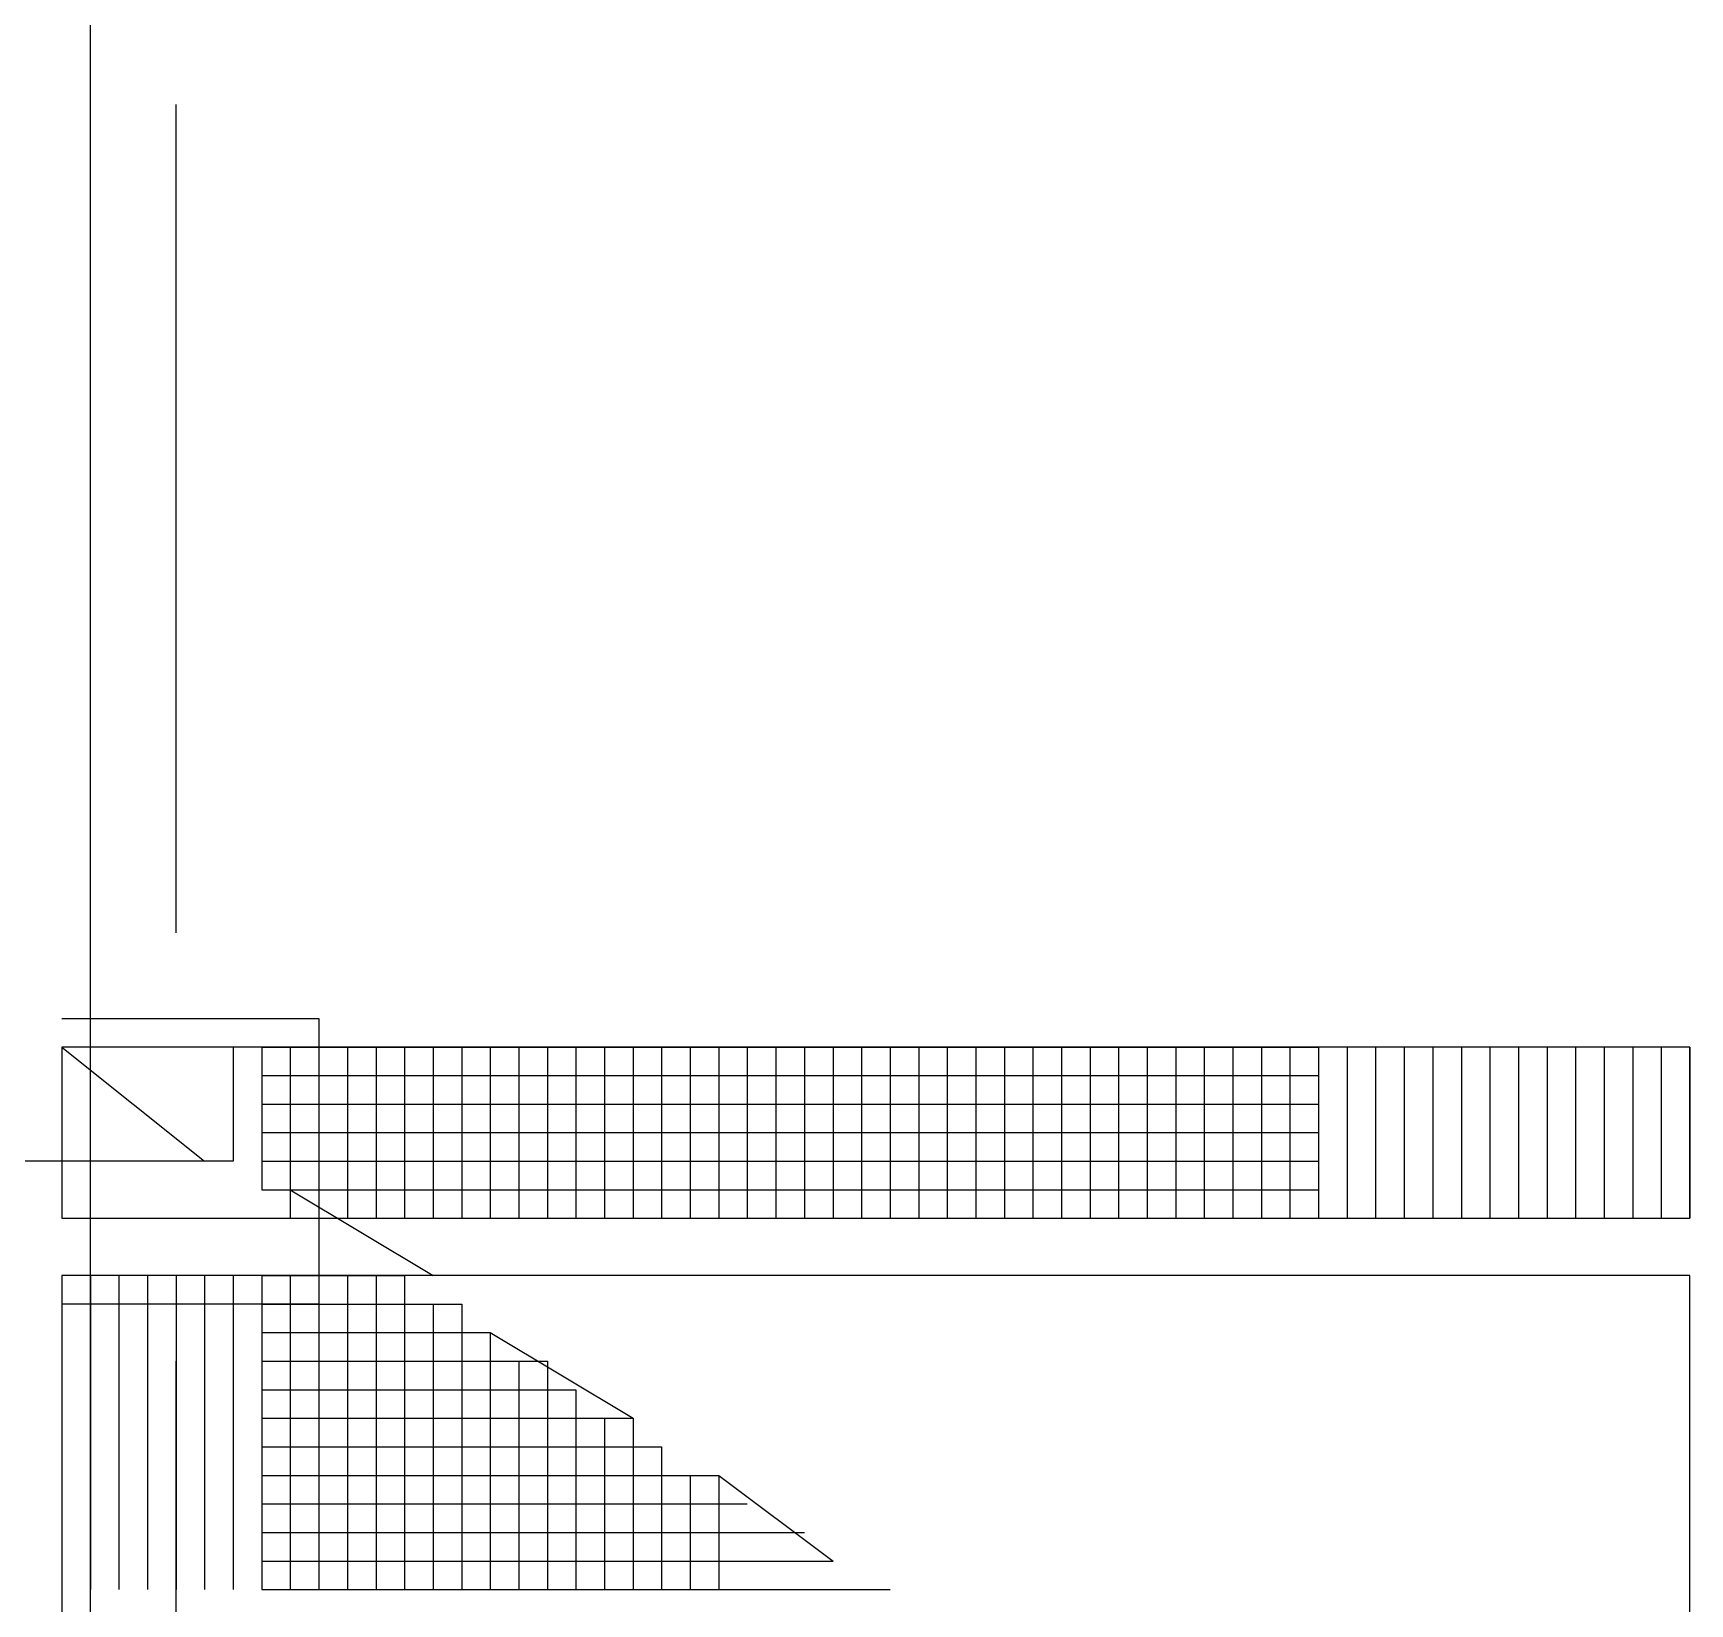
# Model space of a CAD drawing. Header units: metres. Extents: x 1 to 213, y 1 to 147.
# Drawn here: x 84.674 to 85.288, y 98.631 to 99.213 of the extents above; entities that cross this region are included whole.
import ezdxf

# ---------------------------------------------------------------- set-up
doc = ezdxf.new("R2010")
doc.units = ezdxf.units.M
doc.layers.add('00-BASE-ARQUITECTURA', color=8, linetype='Continuous')

msp = doc.modelspace()

# ---------------------------------------------------------------- linework, layer by layer
at = {"layer": '00-BASE-ARQUITECTURA'}
for points in [[(84.69485, 98.50961), (84.69485, 101.00729), (80.46152, 101.00729), (80.51444, 101.00729), (74.07978, 101.00729), (74.02685, 101.00729), (70.64019, 100.98611), (70.64019, 100.0442)], [(84.7266, 98.88004), (84.7266, 99.18695)], [(84.68427, 98.84828), (84.77952, 98.84828), (84.77952, 98.74245), (84.68427, 98.74245)], [(84.68427, 98.84828), (84.77952, 98.84828), (84.77952, 98.74245), (84.68427, 98.74245)], [(84.68427, 98.84828), (84.77952, 98.84828), (84.77952, 98.74245), (84.68427, 98.74245)], [(84.68427, 98.83769), (84.73718, 98.79536)], [(84.74777, 98.83769), (84.74777, 98.82711), (84.74777, 98.81653), (84.74777, 98.80595), (84.74777, 98.79536)], [(84.74777, 98.83769), (84.74777, 98.82711), (84.74777, 98.81653), (84.74777, 98.80595), (84.74777, 98.79536)], [(84.75835, 98.83769), (84.75835, 98.82711), (84.75835, 98.81653), (84.75835, 98.80595), (84.75835, 98.79536), (84.75835, 98.78478)], [(84.75835, 98.83769), (84.75835, 98.82711), (84.75835, 98.81653), (84.75835, 98.80595), (84.75835, 98.79536), (84.75835, 98.78478)], [(84.75835, 98.83769), (84.75835, 98.82711), (84.75835, 98.81653), (84.75835, 98.80595), (84.75835, 98.79536)], [(84.75835, 98.83769), (84.76893, 98.83769), (84.77952, 98.83769), (84.7901, 98.83769), (84.80068, 98.83769), (84.81126, 98.83769), (84.82185, 98.83769), (84.83243, 98.83769), (84.84301, 98.83769), (84.8536, 98.83769), (84.86418, 98.83769), (84.87476, 98.83769), (84.88534, 98.83769), (84.89593, 98.83769), (84.90652, 98.83769), (84.9171, 98.83769), (84.92769, 98.83769), (84.93827, 98.83769), (84.94885, 98.83769), (84.95944, 98.83769), (84.97002, 98.83769), (84.9806, 98.83769), (84.99118, 98.83769), (85.00177, 98.83769), (85.01235, 98.83769), (85.02293, 98.83769), (85.03352, 98.83769), (85.0441, 98.83769), (85.05468, 98.83769), (85.06526, 98.83769), (85.07585, 98.83769), (85.08643, 98.83769), (85.09701, 98.83769), (85.1076, 98.83769), (85.11818, 98.83769), (85.12876, 98.83769), (85.13934, 98.83769), (85.14993, 98.83769)], [(84.76893, 98.83769), (84.76893, 98.82711), (84.76893, 98.81653), (84.76893, 98.80595), (84.76893, 98.79536), (84.76893, 98.78478), (84.76893, 98.7742)], [(84.76893, 98.83769), (84.76893, 98.82711), (84.76893, 98.81653), (84.76893, 98.80595), (84.76893, 98.79536), (84.76893, 98.78478)], [(84.77952, 98.83769), (84.77952, 98.82711), (84.77952, 98.81653), (84.77952, 98.80595), (84.77952, 98.79536), (84.77952, 98.78478), (84.77952, 98.7742)], [(84.77952, 98.83769), (84.77952, 98.82711), (84.77952, 98.81653), (84.77952, 98.80595), (84.77952, 98.79536), (84.77952, 98.78478), (84.77952, 98.7742)], [(84.7901, 98.83769), (84.7901, 98.82711), (84.7901, 98.81653), (84.7901, 98.80595), (84.7901, 98.79536), (84.7901, 98.78478), (84.7901, 98.7742)], [(84.7901, 98.83769), (84.7901, 98.82711), (84.7901, 98.81653), (84.7901, 98.80595), (84.7901, 98.79536), (84.7901, 98.78478), (84.7901, 98.7742)], [(84.80068, 98.83769), (84.80068, 98.82711), (84.80068, 98.81653), (84.80068, 98.80595), (84.80068, 98.79536), (84.80068, 98.78478), (84.80068, 98.7742)], [(84.80068, 98.83769), (84.80068, 98.82711), (84.80068, 98.81653), (84.80068, 98.80595), (84.80068, 98.79536), (84.80068, 98.78478), (84.80068, 98.7742)], [(84.81126, 98.83769), (84.81126, 98.82711), (84.81126, 98.81653), (84.81126, 98.80595), (84.81126, 98.79536), (84.81126, 98.78478), (84.81126, 98.7742)], [(84.81126, 98.83769), (84.81126, 98.82711), (84.81126, 98.81653), (84.81126, 98.80595), (84.81126, 98.79536), (84.81126, 98.78478), (84.81126, 98.7742)], [(84.82185, 98.83769), (84.82185, 98.82711), (84.82185, 98.81653), (84.82185, 98.80595), (84.82185, 98.79536), (84.82185, 98.78478), (84.82185, 98.7742)], [(84.82185, 98.83769), (84.82185, 98.82711), (84.82185, 98.81653), (84.82185, 98.80595), (84.82185, 98.79536), (84.82185, 98.78478), (84.82185, 98.7742)], [(84.83243, 98.83769), (84.83243, 98.82711), (84.83243, 98.81653), (84.83243, 98.80595), (84.83243, 98.79536), (84.83243, 98.78478), (84.83243, 98.7742)], [(84.83243, 98.83769), (84.83243, 98.82711), (84.83243, 98.81653), (84.83243, 98.80595), (84.83243, 98.79536), (84.83243, 98.78478), (84.83243, 98.7742)], [(84.84301, 98.83769), (84.84301, 98.82711), (84.84301, 98.81653), (84.84301, 98.80595), (84.84301, 98.79536), (84.84301, 98.78478), (84.84301, 98.7742)], [(84.84301, 98.83769), (84.84301, 98.82711), (84.84301, 98.81653), (84.84301, 98.80595), (84.84301, 98.79536), (84.84301, 98.78478), (84.84301, 98.7742)], [(84.8536, 98.83769), (84.8536, 98.82711), (84.8536, 98.81653), (84.8536, 98.80595), (84.8536, 98.79536), (84.8536, 98.78478), (84.8536, 98.7742)], [(84.8536, 98.83769), (84.8536, 98.82711), (84.8536, 98.81653), (84.8536, 98.80595), (84.8536, 98.79536), (84.8536, 98.78478), (84.8536, 98.7742)], [(84.86418, 98.83769), (84.86418, 98.82711), (84.86418, 98.81653), (84.86418, 98.80595), (84.86418, 98.79536), (84.86418, 98.78478), (84.86418, 98.7742)], [(84.86418, 98.83769), (84.86418, 98.82711), (84.86418, 98.81653), (84.86418, 98.80595), (84.86418, 98.79536), (84.86418, 98.78478), (84.86418, 98.7742)], [(84.87476, 98.83769), (84.87476, 98.82711), (84.87476, 98.81653), (84.87476, 98.80595), (84.87476, 98.79536), (84.87476, 98.78478), (84.87476, 98.7742)], [(84.87476, 98.83769), (84.87476, 98.82711), (84.87476, 98.81653), (84.87476, 98.80595), (84.87476, 98.79536), (84.87476, 98.78478), (84.87476, 98.7742)], [(84.88534, 98.83769), (84.88534, 98.82711), (84.88534, 98.81653), (84.88534, 98.80595), (84.88534, 98.79536), (84.88534, 98.78478), (84.88534, 98.7742)], [(84.88534, 98.83769), (84.88534, 98.82711), (84.88534, 98.81653), (84.88534, 98.80595), (84.88534, 98.79536), (84.88534, 98.78478), (84.88534, 98.7742)], [(84.89593, 98.83769), (84.89593, 98.82711), (84.89593, 98.81653), (84.89593, 98.80595), (84.89593, 98.79536), (84.89593, 98.78478), (84.89593, 98.7742)], [(84.89593, 98.83769), (84.89593, 98.82711), (84.89593, 98.81653), (84.89593, 98.80595), (84.89593, 98.79536), (84.89593, 98.78478), (84.89593, 98.7742)], [(84.90652, 98.83769), (84.90652, 98.82711), (84.90652, 98.81653), (84.90652, 98.80595), (84.90652, 98.79536), (84.90652, 98.78478), (84.90652, 98.7742)], [(84.90652, 98.83769), (84.90652, 98.82711), (84.90652, 98.81653), (84.90652, 98.80595), (84.90652, 98.79536), (84.90652, 98.78478), (84.90652, 98.7742)], [(84.9171, 98.83769), (84.9171, 98.82711), (84.9171, 98.81653), (84.9171, 98.80595), (84.9171, 98.79536), (84.9171, 98.78478), (84.9171, 98.7742)], [(84.9171, 98.83769), (84.9171, 98.82711), (84.9171, 98.81653), (84.9171, 98.80595), (84.9171, 98.79536), (84.9171, 98.78478), (84.9171, 98.7742)], [(84.92769, 98.83769), (84.92769, 98.82711), (84.92769, 98.81653), (84.92769, 98.80595), (84.92769, 98.79536), (84.92769, 98.78478), (84.92769, 98.7742)], [(84.92769, 98.83769), (84.92769, 98.82711), (84.92769, 98.81653), (84.92769, 98.80595), (84.92769, 98.79536), (84.92769, 98.78478), (84.92769, 98.7742)], [(84.93827, 98.83769), (84.93827, 98.82711), (84.93827, 98.81653), (84.93827, 98.80595), (84.93827, 98.79536), (84.93827, 98.78478), (84.93827, 98.7742)], [(84.93827, 98.83769), (84.93827, 98.82711), (84.93827, 98.81653), (84.93827, 98.80595), (84.93827, 98.79536), (84.93827, 98.78478), (84.93827, 98.7742)], [(84.94885, 98.83769), (84.94885, 98.82711), (84.94885, 98.81653), (84.94885, 98.80595), (84.94885, 98.79536), (84.94885, 98.78478), (84.94885, 98.7742)], [(84.94885, 98.83769), (84.94885, 98.82711), (84.94885, 98.81653), (84.94885, 98.80595), (84.94885, 98.79536), (84.94885, 98.78478), (84.94885, 98.7742)], [(84.95944, 98.83769), (84.95944, 98.82711), (84.95944, 98.81653), (84.95944, 98.80595), (84.95944, 98.79536), (84.95944, 98.78478), (84.95944, 98.7742)], [(84.95944, 98.83769), (84.95944, 98.82711), (84.95944, 98.81653), (84.95944, 98.80595), (84.95944, 98.79536), (84.95944, 98.78478), (84.95944, 98.7742)], [(84.97002, 98.83769), (84.97002, 98.82711), (84.97002, 98.81653), (84.97002, 98.80595), (84.97002, 98.79536), (84.97002, 98.78478), (84.97002, 98.7742)], [(84.97002, 98.83769), (84.97002, 98.82711), (84.97002, 98.81653), (84.97002, 98.80595), (84.97002, 98.79536), (84.97002, 98.78478), (84.97002, 98.7742)], [(84.9806, 98.83769), (84.9806, 98.82711), (84.9806, 98.81653), (84.9806, 98.80595), (84.9806, 98.79536), (84.9806, 98.78478), (84.9806, 98.7742)], [(84.9806, 98.83769), (84.9806, 98.82711), (84.9806, 98.81653), (84.9806, 98.80595), (84.9806, 98.79536), (84.9806, 98.78478), (84.9806, 98.7742)], [(84.99118, 98.83769), (84.99118, 98.82711), (84.99118, 98.81653), (84.99118, 98.80595), (84.99118, 98.79536), (84.99118, 98.78478), (84.99118, 98.7742)], [(84.99118, 98.83769), (84.99118, 98.82711), (84.99118, 98.81653), (84.99118, 98.80595), (84.99118, 98.79536), (84.99118, 98.78478), (84.99118, 98.7742)], [(85.00177, 98.83769), (85.00177, 98.82711), (85.00177, 98.81653), (85.00177, 98.80595), (85.00177, 98.79536), (85.00177, 98.78478), (85.00177, 98.7742)], [(85.00177, 98.83769), (85.00177, 98.82711), (85.00177, 98.81653), (85.00177, 98.80595), (85.00177, 98.79536), (85.00177, 98.78478), (85.00177, 98.7742)], [(85.01235, 98.83769), (85.01235, 98.82711), (85.01235, 98.81653), (85.01235, 98.80595), (85.01235, 98.79536), (85.01235, 98.78478), (85.01235, 98.7742)], [(85.01235, 98.83769), (85.01235, 98.82711), (85.01235, 98.81653), (85.01235, 98.80595), (85.01235, 98.79536), (85.01235, 98.78478), (85.01235, 98.7742)], [(85.02293, 98.83769), (85.02293, 98.82711), (85.02293, 98.81653), (85.02293, 98.80595), (85.02293, 98.79536), (85.02293, 98.78478), (85.02293, 98.7742)], [(85.02293, 98.83769), (85.02293, 98.82711), (85.02293, 98.81653), (85.02293, 98.80595), (85.02293, 98.79536), (85.02293, 98.78478), (85.02293, 98.7742)], [(85.03352, 98.83769), (85.03352, 98.82711), (85.03352, 98.81653), (85.03352, 98.80595), (85.03352, 98.79536), (85.03352, 98.78478), (85.03352, 98.7742)], [(85.03352, 98.83769), (85.03352, 98.82711), (85.03352, 98.81653), (85.03352, 98.80595), (85.03352, 98.79536), (85.03352, 98.78478), (85.03352, 98.7742)], [(85.0441, 98.83769), (85.0441, 98.82711), (85.0441, 98.81653), (85.0441, 98.80595), (85.0441, 98.79536), (85.0441, 98.78478), (85.0441, 98.7742)], [(85.0441, 98.83769), (85.0441, 98.82711), (85.0441, 98.81653), (85.0441, 98.80595), (85.0441, 98.79536), (85.0441, 98.78478), (85.0441, 98.7742)], [(85.05468, 98.83769), (85.05468, 98.82711), (85.05468, 98.81653), (85.05468, 98.80595), (85.05468, 98.79536), (85.05468, 98.78478), (85.05468, 98.7742)], [(85.05468, 98.83769), (85.05468, 98.82711), (85.05468, 98.81653), (85.05468, 98.80595), (85.05468, 98.79536), (85.05468, 98.78478), (85.05468, 98.7742)], [(85.06526, 98.83769), (85.06526, 98.82711), (85.06526, 98.81653), (85.06526, 98.80595), (85.06526, 98.79536), (85.06526, 98.78478), (85.06526, 98.7742)], [(85.06526, 98.83769), (85.06526, 98.82711), (85.06526, 98.81653), (85.06526, 98.80595), (85.06526, 98.79536), (85.06526, 98.78478), (85.06526, 98.7742)], [(85.07585, 98.83769), (85.07585, 98.82711), (85.07585, 98.81653), (85.07585, 98.80595), (85.07585, 98.79536), (85.07585, 98.78478), (85.07585, 98.7742)], [(85.07585, 98.83769), (85.07585, 98.82711), (85.07585, 98.81653), (85.07585, 98.80595), (85.07585, 98.79536), (85.07585, 98.78478), (85.07585, 98.7742)], [(85.08643, 98.83769), (85.08643, 98.82711), (85.08643, 98.81653), (85.08643, 98.80595), (85.08643, 98.79536), (85.08643, 98.78478), (85.08643, 98.7742)], [(85.08643, 98.83769), (85.08643, 98.82711), (85.08643, 98.81653), (85.08643, 98.80595), (85.08643, 98.79536), (85.08643, 98.78478), (85.08643, 98.7742)], [(85.09701, 98.83769), (85.09701, 98.82711), (85.09701, 98.81653), (85.09701, 98.80595), (85.09701, 98.79536), (85.09701, 98.78478), (85.09701, 98.7742)], [(85.09701, 98.83769), (85.09701, 98.82711), (85.09701, 98.81653), (85.09701, 98.80595), (85.09701, 98.79536), (85.09701, 98.78478), (85.09701, 98.7742)], [(85.1076, 98.83769), (85.1076, 98.82711), (85.1076, 98.81653), (85.1076, 98.80595), (85.1076, 98.79536), (85.1076, 98.78478), (85.1076, 98.7742)], [(85.1076, 98.83769), (85.1076, 98.82711), (85.1076, 98.81653), (85.1076, 98.80595), (85.1076, 98.79536), (85.1076, 98.78478), (85.1076, 98.7742)], [(85.11818, 98.83769), (85.11818, 98.82711), (85.11818, 98.81653), (85.11818, 98.80595), (85.11818, 98.79536), (85.11818, 98.78478), (85.11818, 98.7742)], [(85.11818, 98.83769), (85.11818, 98.82711), (85.11818, 98.81653), (85.11818, 98.80595), (85.11818, 98.79536), (85.11818, 98.78478), (85.11818, 98.7742)], [(85.12876, 98.83769), (85.12876, 98.82711), (85.12876, 98.81653), (85.12876, 98.80595), (85.12876, 98.79536), (85.12876, 98.78478), (85.12876, 98.7742)], [(85.12876, 98.83769), (85.12876, 98.82711), (85.12876, 98.81653), (85.12876, 98.80595), (85.12876, 98.79536), (85.12876, 98.78478), (85.12876, 98.7742)], [(85.13934, 98.83769), (85.13934, 98.82711), (85.13934, 98.81653), (85.13934, 98.80595), (85.13934, 98.79536), (85.13934, 98.78478), (85.13934, 98.7742)], [(85.13934, 98.83769), (85.13934, 98.82711), (85.13934, 98.81653), (85.13934, 98.80595), (85.13934, 98.79536), (85.13934, 98.78478), (85.13934, 98.7742)], [(85.14993, 98.83769), (85.14993, 98.82711), (85.14993, 98.81653), (85.14993, 98.80595), (85.14993, 98.79536), (85.14993, 98.78478), (85.14993, 98.7742)], [(85.14993, 98.83769), (85.14993, 98.82711), (85.14993, 98.81653), (85.14993, 98.80595), (85.14993, 98.79536), (85.14993, 98.78478), (85.14993, 98.7742)], [(85.16051, 98.83769), (85.16051, 98.82711), (85.16051, 98.81653), (85.16051, 98.80595), (85.16051, 98.79536), (85.16051, 98.78478), (85.16051, 98.7742)], [(85.16051, 98.83769), (85.16051, 98.82711), (85.16051, 98.81653), (85.16051, 98.80595), (85.16051, 98.79536), (85.16051, 98.78478), (85.16051, 98.7742)], [(85.17109, 98.83769), (85.17109, 98.82711), (85.17109, 98.81653), (85.17109, 98.80595), (85.17109, 98.79536), (85.17109, 98.78478), (85.17109, 98.7742)], [(85.17109, 98.83769), (85.17109, 98.82711), (85.17109, 98.81653), (85.17109, 98.80595), (85.17109, 98.79536), (85.17109, 98.78478), (85.17109, 98.7742)], [(85.18169, 98.83769), (85.18169, 98.82711), (85.18169, 98.81653), (85.18169, 98.80595), (85.18169, 98.79536), (85.18169, 98.78478), (85.18169, 98.7742)], [(85.18169, 98.83769), (85.18169, 98.82711), (85.18169, 98.81653), (85.18169, 98.80595), (85.18169, 98.79536), (85.18169, 98.78478), (85.18169, 98.7742)], [(85.19227, 98.83769), (85.19227, 98.82711), (85.19227, 98.81653), (85.19227, 98.80595), (85.19227, 98.79536), (85.19227, 98.78478), (85.19227, 98.7742)], [(85.19227, 98.83769), (85.19227, 98.82711), (85.19227, 98.81653), (85.19227, 98.80595), (85.19227, 98.79536), (85.19227, 98.78478), (85.19227, 98.7742)], [(85.20285, 98.83769), (85.20285, 98.82711), (85.20285, 98.81653), (85.20285, 98.80595), (85.20285, 98.79536), (85.20285, 98.78478), (85.20285, 98.7742)], [(85.20285, 98.83769), (85.20285, 98.82711), (85.20285, 98.81653), (85.20285, 98.80595), (85.20285, 98.79536), (85.20285, 98.78478), (85.20285, 98.7742)], [(85.21344, 98.83769), (85.21344, 98.82711), (85.21344, 98.81653), (85.21344, 98.80595), (85.21344, 98.79536), (85.21344, 98.78478), (85.21344, 98.7742)], [(85.21344, 98.83769), (85.21344, 98.82711), (85.21344, 98.81653), (85.21344, 98.80595), (85.21344, 98.79536), (85.21344, 98.78478), (85.21344, 98.7742)], [(85.22402, 98.83769), (85.22402, 98.82711), (85.22402, 98.81653), (85.22402, 98.80595), (85.22402, 98.79536), (85.22402, 98.78478), (85.22402, 98.7742)], [(85.22402, 98.83769), (85.22402, 98.82711), (85.22402, 98.81653), (85.22402, 98.80595), (85.22402, 98.79536), (85.22402, 98.78478), (85.22402, 98.7742)], [(85.2346, 98.83769), (85.2346, 98.82711), (85.2346, 98.81653), (85.2346, 98.80595), (85.2346, 98.79536), (85.2346, 98.78478), (85.2346, 98.7742)], [(85.2346, 98.83769), (85.2346, 98.82711), (85.2346, 98.81653), (85.2346, 98.80595), (85.2346, 98.79536), (85.2346, 98.78478), (85.2346, 98.7742)], [(85.24518, 98.83769), (85.24518, 98.82711), (85.24518, 98.81653), (85.24518, 98.80595), (85.24518, 98.79536), (85.24518, 98.78478), (85.24518, 98.7742)], [(85.24518, 98.83769), (85.24518, 98.82711), (85.24518, 98.81653), (85.24518, 98.80595), (85.24518, 98.79536), (85.24518, 98.78478), (85.24518, 98.7742)], [(85.25577, 98.83769), (85.25577, 98.82711), (85.25577, 98.81653), (85.25577, 98.80595), (85.25577, 98.79536), (85.25577, 98.78478), (85.25577, 98.7742)], [(85.25577, 98.83769), (85.25577, 98.82711), (85.25577, 98.81653), (85.25577, 98.80595), (85.25577, 98.79536), (85.25577, 98.78478), (85.25577, 98.7742)], [(85.26635, 98.83769), (85.26635, 98.82711), (85.26635, 98.81653), (85.26635, 98.80595), (85.26635, 98.79536), (85.26635, 98.78478), (85.26635, 98.7742)], [(85.26635, 98.83769), (85.26635, 98.82711), (85.26635, 98.81653), (85.26635, 98.80595), (85.26635, 98.79536), (85.26635, 98.78478), (85.26635, 98.7742)], [(85.27693, 98.83769), (85.27693, 98.82711), (85.27693, 98.81653), (85.27693, 98.80595), (85.27693, 98.79536), (85.27693, 98.78478), (85.27693, 98.7742)], [(85.27693, 98.83769), (85.27693, 98.82711), (85.27693, 98.81653), (85.27693, 98.80595), (85.27693, 98.79536), (85.27693, 98.78478), (85.27693, 98.7742)], [(85.28752, 98.83769), (85.28752, 98.82711), (85.28752, 98.81653), (85.28752, 98.80595), (85.28752, 98.79536), (85.28752, 98.78478), (85.28752, 98.7742)], [(84.75835, 98.82711), (84.76893, 98.82711), (84.77952, 98.82711), (84.7901, 98.82711), (84.80068, 98.82711), (84.81126, 98.82711), (84.82185, 98.82711), (84.83243, 98.82711), (84.84301, 98.82711), (84.8536, 98.82711), (84.86418, 98.82711), (84.87476, 98.82711), (84.88534, 98.82711), (84.89593, 98.82711), (84.90652, 98.82711), (84.9171, 98.82711), (84.92769, 98.82711), (84.93827, 98.82711), (84.94885, 98.82711), (84.95944, 98.82711), (84.97002, 98.82711), (84.9806, 98.82711), (84.99118, 98.82711), (85.00177, 98.82711), (85.01235, 98.82711), (85.02293, 98.82711), (85.03352, 98.82711), (85.0441, 98.82711), (85.05468, 98.82711), (85.06526, 98.82711), (85.07585, 98.82711), (85.08643, 98.82711), (85.09701, 98.82711), (85.1076, 98.82711), (85.11818, 98.82711), (85.12876, 98.82711), (85.13934, 98.82711), (85.14993, 98.82711)], [(84.75835, 98.82711), (84.76893, 98.82711), (84.77952, 98.82711), (84.7901, 98.82711), (84.80068, 98.82711), (84.81126, 98.82711), (84.82185, 98.82711), (84.83243, 98.82711), (84.84301, 98.82711), (84.8536, 98.82711), (84.86418, 98.82711), (84.87476, 98.82711), (84.88534, 98.82711), (84.89593, 98.82711), (84.90652, 98.82711), (84.9171, 98.82711), (84.92769, 98.82711), (84.93827, 98.82711), (84.94885, 98.82711), (84.95944, 98.82711), (84.97002, 98.82711), (84.9806, 98.82711), (84.99118, 98.82711), (85.00177, 98.82711), (85.01235, 98.82711), (85.02293, 98.82711), (85.03352, 98.82711), (85.0441, 98.82711), (85.05468, 98.82711), (85.06526, 98.82711), (85.07585, 98.82711), (85.08643, 98.82711), (85.09701, 98.82711), (85.1076, 98.82711), (85.11818, 98.82711), (85.12876, 98.82711), (85.13934, 98.82711), (85.14993, 98.82711)], [(84.75835, 98.81653), (84.76893, 98.81653), (84.77952, 98.81653), (84.7901, 98.81653), (84.80068, 98.81653), (84.81126, 98.81653), (84.82185, 98.81653), (84.83243, 98.81653), (84.84301, 98.81653), (84.8536, 98.81653), (84.86418, 98.81653), (84.87476, 98.81653), (84.88534, 98.81653), (84.89593, 98.81653), (84.90652, 98.81653), (84.9171, 98.81653), (84.92769, 98.81653), (84.93827, 98.81653), (84.94885, 98.81653), (84.95944, 98.81653), (84.97002, 98.81653), (84.9806, 98.81653), (84.99118, 98.81653), (85.00177, 98.81653), (85.01235, 98.81653), (85.02293, 98.81653), (85.03352, 98.81653), (85.0441, 98.81653), (85.05468, 98.81653), (85.06526, 98.81653), (85.07585, 98.81653), (85.08643, 98.81653), (85.09701, 98.81653), (85.1076, 98.81653), (85.11818, 98.81653), (85.12876, 98.81653), (85.13934, 98.81653), (85.14993, 98.81653)], [(84.75835, 98.81653), (84.76893, 98.81653), (84.77952, 98.81653), (84.7901, 98.81653), (84.80068, 98.81653), (84.81126, 98.81653), (84.82185, 98.81653), (84.83243, 98.81653), (84.84301, 98.81653), (84.8536, 98.81653), (84.86418, 98.81653), (84.87476, 98.81653), (84.88534, 98.81653), (84.89593, 98.81653), (84.90652, 98.81653), (84.9171, 98.81653), (84.92769, 98.81653), (84.93827, 98.81653), (84.94885, 98.81653), (84.95944, 98.81653), (84.97002, 98.81653), (84.9806, 98.81653), (84.99118, 98.81653), (85.00177, 98.81653), (85.01235, 98.81653), (85.02293, 98.81653), (85.03352, 98.81653), (85.0441, 98.81653), (85.05468, 98.81653), (85.06526, 98.81653), (85.07585, 98.81653), (85.08643, 98.81653), (85.09701, 98.81653), (85.1076, 98.81653), (85.11818, 98.81653), (85.12876, 98.81653), (85.13934, 98.81653), (85.14993, 98.81653)], [(84.75835, 98.80595), (84.76893, 98.80595), (84.77952, 98.80595), (84.7901, 98.80595), (84.80068, 98.80595), (84.81126, 98.80595), (84.82185, 98.80595), (84.83243, 98.80595), (84.84301, 98.80595), (84.8536, 98.80595), (84.86418, 98.80595), (84.87476, 98.80595), (84.88534, 98.80595), (84.89593, 98.80595), (84.90652, 98.80595), (84.9171, 98.80595), (84.92769, 98.80595), (84.93827, 98.80595), (84.94885, 98.80595), (84.95944, 98.80595), (84.97002, 98.80595), (84.9806, 98.80595), (84.99118, 98.80595), (85.00177, 98.80595), (85.01235, 98.80595), (85.02293, 98.80595), (85.03352, 98.80595), (85.0441, 98.80595), (85.05468, 98.80595), (85.06526, 98.80595), (85.07585, 98.80595), (85.08643, 98.80595), (85.09701, 98.80595), (85.1076, 98.80595), (85.11818, 98.80595), (85.12876, 98.80595), (85.13934, 98.80595), (85.14993, 98.80595)], [(84.75835, 98.80595), (84.76893, 98.80595), (84.77952, 98.80595), (84.7901, 98.80595), (84.80068, 98.80595), (84.81126, 98.80595), (84.82185, 98.80595), (84.83243, 98.80595), (84.84301, 98.80595), (84.8536, 98.80595), (84.86418, 98.80595), (84.87476, 98.80595), (84.88534, 98.80595), (84.89593, 98.80595), (84.90652, 98.80595), (84.9171, 98.80595), (84.92769, 98.80595), (84.93827, 98.80595), (84.94885, 98.80595), (84.95944, 98.80595), (84.97002, 98.80595), (84.9806, 98.80595), (84.99118, 98.80595), (85.00177, 98.80595), (85.01235, 98.80595), (85.02293, 98.80595), (85.03352, 98.80595), (85.0441, 98.80595), (85.05468, 98.80595), (85.06526, 98.80595), (85.07585, 98.80595), (85.08643, 98.80595), (85.09701, 98.80595), (85.1076, 98.80595), (85.11818, 98.80595), (85.12876, 98.80595), (85.13934, 98.80595), (85.14993, 98.80595)], [(84.74777, 98.79536), (84.35618, 98.79536)], [(84.74777, 98.79536), (84.35618, 98.79536)], [(84.74777, 98.79536), (84.35618, 98.79536)], [(84.75835, 98.79536), (84.76893, 98.79536), (84.77952, 98.79536), (84.7901, 98.79536), (84.80068, 98.79536), (84.81126, 98.79536), (84.82185, 98.79536), (84.83243, 98.79536), (84.84301, 98.79536), (84.8536, 98.79536), (84.86418, 98.79536), (84.87476, 98.79536), (84.88534, 98.79536), (84.89593, 98.79536), (84.90652, 98.79536), (84.9171, 98.79536), (84.92769, 98.79536), (84.93827, 98.79536), (84.94885, 98.79536), (84.95944, 98.79536), (84.97002, 98.79536), (84.9806, 98.79536), (84.99118, 98.79536), (85.00177, 98.79536), (85.01235, 98.79536), (85.02293, 98.79536), (85.03352, 98.79536), (85.0441, 98.79536), (85.05468, 98.79536), (85.06526, 98.79536), (85.07585, 98.79536), (85.08643, 98.79536), (85.09701, 98.79536), (85.1076, 98.79536), (85.11818, 98.79536), (85.12876, 98.79536), (85.13934, 98.79536), (85.14993, 98.79536)], [(84.75835, 98.79536), (84.76893, 98.79536), (84.77952, 98.79536), (84.7901, 98.79536), (84.80068, 98.79536), (84.81126, 98.79536), (84.82185, 98.79536), (84.83243, 98.79536), (84.84301, 98.79536), (84.8536, 98.79536), (84.86418, 98.79536), (84.87476, 98.79536), (84.88534, 98.79536), (84.89593, 98.79536), (84.90652, 98.79536), (84.9171, 98.79536), (84.92769, 98.79536), (84.93827, 98.79536), (84.94885, 98.79536), (84.95944, 98.79536), (84.97002, 98.79536), (84.9806, 98.79536), (84.99118, 98.79536), (85.00177, 98.79536), (85.01235, 98.79536), (85.02293, 98.79536), (85.03352, 98.79536), (85.0441, 98.79536), (85.05468, 98.79536), (85.06526, 98.79536), (85.07585, 98.79536), (85.08643, 98.79536), (85.09701, 98.79536), (85.1076, 98.79536), (85.11818, 98.79536), (85.12876, 98.79536), (85.13934, 98.79536), (85.14993, 98.79536)], [(84.75835, 98.78478), (84.76893, 98.78478), (84.77952, 98.78478), (84.7901, 98.78478), (84.80068, 98.78478), (84.81126, 98.78478), (84.82185, 98.78478), (84.83243, 98.78478), (84.84301, 98.78478), (84.8536, 98.78478), (84.86418, 98.78478), (84.87476, 98.78478), (84.88534, 98.78478), (84.89593, 98.78478), (84.90652, 98.78478), (84.9171, 98.78478), (84.92769, 98.78478), (84.93827, 98.78478), (84.94885, 98.78478), (84.95944, 98.78478), (84.97002, 98.78478), (84.9806, 98.78478), (84.99118, 98.78478), (85.00177, 98.78478), (85.01235, 98.78478), (85.02293, 98.78478), (85.03352, 98.78478), (85.0441, 98.78478), (85.05468, 98.78478), (85.06526, 98.78478), (85.07585, 98.78478), (85.08643, 98.78478), (85.09701, 98.78478), (85.1076, 98.78478), (85.11818, 98.78478), (85.12876, 98.78478), (85.13934, 98.78478), (85.14993, 98.78478)], [(84.76893, 98.78478), (84.77952, 98.78478), (84.7901, 98.78478), (84.80068, 98.78478), (84.81126, 98.78478), (84.82185, 98.78478), (84.83243, 98.78478), (84.84301, 98.78478), (84.8536, 98.78478), (84.86418, 98.78478), (84.87476, 98.78478), (84.88534, 98.78478), (84.89593, 98.78478), (84.90652, 98.78478), (84.9171, 98.78478), (84.92769, 98.78478), (84.93827, 98.78478), (84.94885, 98.78478), (84.95944, 98.78478), (84.97002, 98.78478), (84.9806, 98.78478), (84.99118, 98.78478), (85.00177, 98.78478), (85.01235, 98.78478), (85.02293, 98.78478), (85.03352, 98.78478), (85.0441, 98.78478), (85.05468, 98.78478), (85.06526, 98.78478), (85.07585, 98.78478), (85.08643, 98.78478), (85.09701, 98.78478), (85.1076, 98.78478), (85.11818, 98.78478), (85.12876, 98.78478), (85.13934, 98.78478), (85.14993, 98.78478)], [(84.76893, 98.78478), (84.82185, 98.75303)], [(84.77952, 98.7742), (84.7901, 98.7742), (84.80068, 98.7742), (84.81126, 98.7742), (84.82185, 98.7742), (84.83243, 98.7742), (84.84301, 98.7742), (84.8536, 98.7742), (84.86418, 98.7742), (84.87476, 98.7742), (84.88534, 98.7742), (84.89593, 98.7742), (84.90652, 98.7742), (84.9171, 98.7742), (84.92769, 98.7742), (84.93827, 98.7742), (84.94885, 98.7742), (84.95944, 98.7742), (84.97002, 98.7742), (84.9806, 98.7742), (84.99118, 98.7742), (85.00177, 98.7742), (85.01235, 98.7742), (85.02293, 98.7742), (85.03352, 98.7742), (85.0441, 98.7742), (85.05468, 98.7742), (85.06526, 98.7742), (85.07585, 98.7742), (85.08643, 98.7742), (85.09701, 98.7742), (85.1076, 98.7742), (85.11818, 98.7742), (85.12876, 98.7742), (85.13934, 98.7742), (85.14993, 98.7742)], [(84.77952, 98.7742), (84.7901, 98.7742), (84.80068, 98.7742), (84.81126, 98.7742), (84.82185, 98.7742), (84.83243, 98.7742), (84.84301, 98.7742), (84.8536, 98.7742), (84.86418, 98.7742), (84.87476, 98.7742), (84.88534, 98.7742), (84.89593, 98.7742), (84.90652, 98.7742), (84.9171, 98.7742), (84.92769, 98.7742), (84.93827, 98.7742), (84.94885, 98.7742), (84.95944, 98.7742), (84.97002, 98.7742), (84.9806, 98.7742), (84.99118, 98.7742), (85.00177, 98.7742), (85.01235, 98.7742), (85.02293, 98.7742), (85.03352, 98.7742), (85.0441, 98.7742), (85.05468, 98.7742), (85.06526, 98.7742), (85.07585, 98.7742), (85.08643, 98.7742), (85.09701, 98.7742), (85.1076, 98.7742), (85.11818, 98.7742), (85.12876, 98.7742), (85.13934, 98.7742), (85.14993, 98.7742)], [(84.69485, 98.75303), (84.69485, 98.74245), (84.69485, 98.73187), (84.69485, 98.72128), (84.69485, 98.7107), (84.69485, 98.70012), (84.69485, 98.68953), (84.69485, 98.67895), (84.69485, 98.66837), (84.69485, 98.65778), (84.69485, 98.6472), (84.69485, 98.63662)], [(84.69485, 98.75303), (84.69485, 98.74245), (84.69485, 98.73187), (84.69485, 98.72128), (84.69485, 98.7107), (84.69485, 98.70012), (84.69485, 98.68953), (84.69485, 98.67895), (84.69485, 98.66837), (84.69485, 98.65778), (84.69485, 98.6472), (84.69485, 98.63662)], [(84.70544, 98.75303), (84.70544, 98.74245), (84.70544, 98.73187), (84.70544, 98.72128), (84.70544, 98.7107), (84.70544, 98.70012), (84.70544, 98.68953), (84.70544, 98.67895), (84.70544, 98.66837), (84.70544, 98.65778), (84.70544, 98.6472), (84.70544, 98.63662)], [(84.70544, 98.75303), (84.70544, 98.74245), (84.70544, 98.73187), (84.70544, 98.72128), (84.70544, 98.7107), (84.70544, 98.70012), (84.70544, 98.68953), (84.70544, 98.67895), (84.70544, 98.66837), (84.70544, 98.65778), (84.70544, 98.6472), (84.70544, 98.63662)], [(84.71602, 98.75303), (84.71602, 98.74245), (84.71602, 98.73187), (84.71602, 98.72128), (84.71602, 98.7107), (84.71602, 98.70012), (84.71602, 98.68953), (84.71602, 98.67895), (84.71602, 98.66837), (84.71602, 98.65778), (84.71602, 98.6472), (84.71602, 98.63662)], [(84.71602, 98.75303), (84.71602, 98.74245), (84.71602, 98.73187), (84.71602, 98.72128), (84.71602, 98.7107), (84.71602, 98.70012), (84.71602, 98.68953), (84.71602, 98.67895), (84.71602, 98.66837), (84.71602, 98.65778), (84.71602, 98.6472), (84.71602, 98.63662)], [(84.7266, 98.75303), (84.7266, 98.74245), (84.7266, 98.73187), (84.7266, 98.72128), (84.7266, 98.7107), (84.7266, 98.70012), (84.7266, 98.68953), (84.7266, 98.67895), (84.7266, 98.66837), (84.7266, 98.65778), (84.7266, 98.6472), (84.7266, 98.63662)], [(84.7266, 98.75303), (84.7266, 98.74245), (84.7266, 98.73187), (84.7266, 98.72128), (84.7266, 98.7107), (84.7266, 98.70012), (84.7266, 98.68953), (84.7266, 98.67895), (84.7266, 98.66837), (84.7266, 98.65778), (84.7266, 98.6472), (84.7266, 98.63662)], [(84.73718, 98.75303), (84.73718, 98.74245), (84.73718, 98.73187), (84.73718, 98.72128), (84.73718, 98.7107), (84.73718, 98.70012), (84.73718, 98.68953), (84.73718, 98.67895), (84.73718, 98.66837), (84.73718, 98.65778), (84.73718, 98.6472), (84.73718, 98.63662)], [(84.73718, 98.75303), (84.73718, 98.74245), (84.73718, 98.73187), (84.73718, 98.72128), (84.73718, 98.7107), (84.73718, 98.70012), (84.73718, 98.68953), (84.73718, 98.67895), (84.73718, 98.66837), (84.73718, 98.65778), (84.73718, 98.6472), (84.73718, 98.63662)], [(84.74777, 98.75303), (84.74777, 98.74245), (84.74777, 98.73187), (84.74777, 98.72128), (84.74777, 98.7107), (84.74777, 98.70012), (84.74777, 98.68953), (84.74777, 98.67895), (84.74777, 98.66837), (84.74777, 98.65778), (84.74777, 98.6472), (84.74777, 98.63662)], [(84.74777, 98.75303), (84.74777, 98.74245), (84.74777, 98.73187), (84.74777, 98.72128), (84.74777, 98.7107), (84.74777, 98.70012), (84.74777, 98.68953), (84.74777, 98.67895), (84.74777, 98.66837), (84.74777, 98.65778), (84.74777, 98.6472), (84.74777, 98.63662)], [(84.75835, 98.75303), (84.75835, 98.74245), (84.75835, 98.73187), (84.75835, 98.72128), (84.75835, 98.7107), (84.75835, 98.70012), (84.75835, 98.68953), (84.75835, 98.67895), (84.75835, 98.66837), (84.75835, 98.65778), (84.75835, 98.6472), (84.75835, 98.63662)], [(84.75835, 98.75303), (84.75835, 98.74245), (84.75835, 98.73187), (84.75835, 98.72128), (84.75835, 98.7107), (84.75835, 98.70012), (84.75835, 98.68953), (84.75835, 98.67895), (84.75835, 98.66837), (84.75835, 98.65778), (84.75835, 98.6472), (84.75835, 98.63662)], [(84.75835, 98.75303), (84.75835, 98.74245), (84.75835, 98.73187), (84.75835, 98.72128), (84.75835, 98.7107), (84.75835, 98.70012), (84.75835, 98.68953), (84.75835, 98.67895), (84.75835, 98.66837), (84.75835, 98.65778), (84.75835, 98.6472), (84.75835, 98.63662)], [(84.75835, 98.75303), (84.76893, 98.75303), (84.77952, 98.75303), (84.7901, 98.75303), (84.80068, 98.75303), (84.81126, 98.75303)], [(84.76893, 98.75303), (84.76893, 98.74245), (84.76893, 98.73187), (84.76893, 98.72128), (84.76893, 98.7107), (84.76893, 98.70012), (84.76893, 98.68953), (84.76893, 98.67895), (84.76893, 98.66837), (84.76893, 98.65778), (84.76893, 98.6472), (84.76893, 98.63662)], [(84.76893, 98.75303), (84.76893, 98.74245), (84.76893, 98.73187), (84.76893, 98.72128), (84.76893, 98.7107), (84.76893, 98.70012), (84.76893, 98.68953), (84.76893, 98.67895), (84.76893, 98.66837), (84.76893, 98.65778), (84.76893, 98.6472), (84.76893, 98.63662)], [(84.77952, 98.75303), (84.77952, 98.74245), (84.77952, 98.73187), (84.77952, 98.72128), (84.77952, 98.7107), (84.77952, 98.70012), (84.77952, 98.68953), (84.77952, 98.67895), (84.77952, 98.66837), (84.77952, 98.65778), (84.77952, 98.6472), (84.77952, 98.63662)], [(84.77952, 98.75303), (84.77952, 98.74245), (84.77952, 98.73187), (84.77952, 98.72128), (84.77952, 98.7107), (84.77952, 98.70012), (84.77952, 98.68953), (84.77952, 98.67895), (84.77952, 98.66837), (84.77952, 98.65778), (84.77952, 98.6472), (84.77952, 98.63662)], [(84.7901, 98.75303), (84.7901, 98.74245), (84.7901, 98.73187), (84.7901, 98.72128), (84.7901, 98.7107), (84.7901, 98.70012), (84.7901, 98.68953), (84.7901, 98.67895), (84.7901, 98.66837), (84.7901, 98.65778), (84.7901, 98.6472), (84.7901, 98.63662)], [(84.7901, 98.75303), (84.7901, 98.74245), (84.7901, 98.73187), (84.7901, 98.72128), (84.7901, 98.7107), (84.7901, 98.70012), (84.7901, 98.68953), (84.7901, 98.67895), (84.7901, 98.66837), (84.7901, 98.65778), (84.7901, 98.6472), (84.7901, 98.63662)], [(84.80068, 98.75303), (84.80068, 98.74245), (84.80068, 98.73187), (84.80068, 98.72128), (84.80068, 98.7107), (84.80068, 98.70012), (84.80068, 98.68953), (84.80068, 98.67895), (84.80068, 98.66837), (84.80068, 98.65778), (84.80068, 98.6472), (84.80068, 98.63662)], [(84.80068, 98.75303), (84.80068, 98.74245), (84.80068, 98.73187), (84.80068, 98.72128), (84.80068, 98.7107), (84.80068, 98.70012), (84.80068, 98.68953), (84.80068, 98.67895), (84.80068, 98.66837), (84.80068, 98.65778), (84.80068, 98.6472), (84.80068, 98.63662)], [(84.81126, 98.75303), (84.81126, 98.74245), (84.81126, 98.73187), (84.81126, 98.72128), (84.81126, 98.7107), (84.81126, 98.70012), (84.81126, 98.68953), (84.81126, 98.67895), (84.81126, 98.66837), (84.81126, 98.65778), (84.81126, 98.6472), (84.81126, 98.63662)], [(84.81126, 98.75303), (84.81126, 98.74245), (84.81126, 98.73187), (84.81126, 98.72128), (84.81126, 98.7107), (84.81126, 98.70012), (84.81126, 98.68953), (84.81126, 98.67895), (84.81126, 98.66837), (84.81126, 98.65778), (84.81126, 98.6472), (84.81126, 98.63662)], [(84.75835, 98.74245), (84.76893, 98.74245), (84.77952, 98.74245), (84.7901, 98.74245), (84.80068, 98.74245), (84.81126, 98.74245), (84.82185, 98.74245)], [(84.75835, 98.74245), (84.76893, 98.74245), (84.77952, 98.74245), (84.7901, 98.74245), (84.80068, 98.74245), (84.81126, 98.74245), (84.82185, 98.74245), (84.83243, 98.74245)], [(84.82185, 98.74245), (84.82185, 98.73187), (84.82185, 98.72128), (84.82185, 98.7107), (84.82185, 98.70012), (84.82185, 98.68953), (84.82185, 98.67895), (84.82185, 98.66837), (84.82185, 98.65778), (84.82185, 98.6472), (84.82185, 98.63662)], [(84.82185, 98.74245), (84.82185, 98.73187), (84.82185, 98.72128), (84.82185, 98.7107), (84.82185, 98.70012), (84.82185, 98.68953), (84.82185, 98.67895), (84.82185, 98.66837), (84.82185, 98.65778), (84.82185, 98.6472), (84.82185, 98.63662)], [(84.83243, 98.74245), (84.83243, 98.73187), (84.83243, 98.72128), (84.83243, 98.7107), (84.83243, 98.70012), (84.83243, 98.68953), (84.83243, 98.67895), (84.83243, 98.66837), (84.83243, 98.65778), (84.83243, 98.6472), (84.83243, 98.63662)], [(84.75835, 98.73187), (84.76893, 98.73187), (84.77952, 98.73187), (84.7901, 98.73187), (84.80068, 98.73187), (84.81126, 98.73187), (84.82185, 98.73187), (84.83243, 98.73187), (84.84301, 98.73187)], [(84.75835, 98.73187), (84.76893, 98.73187), (84.77952, 98.73187), (84.7901, 98.73187), (84.80068, 98.73187), (84.81126, 98.73187), (84.82185, 98.73187), (84.83243, 98.73187), (84.84301, 98.73187)], [(84.83243, 98.73187), (84.83243, 98.72128), (84.83243, 98.7107), (84.83243, 98.70012), (84.83243, 98.68953), (84.83243, 98.67895), (84.83243, 98.66837), (84.83243, 98.65778), (84.83243, 98.6472), (84.83243, 98.63662)], [(84.84301, 98.73187), (84.84301, 98.72128), (84.84301, 98.7107), (84.84301, 98.70012), (84.84301, 98.68953), (84.84301, 98.67895), (84.84301, 98.66837), (84.84301, 98.65778), (84.84301, 98.6472), (84.84301, 98.63662)], [(84.84301, 98.73187), (84.84301, 98.72128), (84.84301, 98.7107), (84.84301, 98.70012), (84.84301, 98.68953), (84.84301, 98.67895), (84.84301, 98.66837), (84.84301, 98.65778), (84.84301, 98.6472), (84.84301, 98.63662)], [(84.84301, 98.73187), (84.89593, 98.70012)], [(84.7266, 98.43553), (84.7266, 98.72128)], [(84.75835, 98.72128), (84.76893, 98.72128), (84.77952, 98.72128), (84.7901, 98.72128), (84.80068, 98.72128), (84.81126, 98.72128), (84.82185, 98.72128), (84.83243, 98.72128), (84.84301, 98.72128), (84.8536, 98.72128)], [(84.75835, 98.72128), (84.76893, 98.72128), (84.77952, 98.72128), (84.7901, 98.72128), (84.80068, 98.72128), (84.81126, 98.72128), (84.82185, 98.72128), (84.83243, 98.72128), (84.84301, 98.72128), (84.8536, 98.72128), (84.86418, 98.72128)], [(84.8536, 98.72128), (84.8536, 98.7107), (84.8536, 98.70012), (84.8536, 98.68953), (84.8536, 98.67895), (84.8536, 98.66837), (84.8536, 98.65778), (84.8536, 98.6472), (84.8536, 98.63662)], [(84.8536, 98.72128), (84.8536, 98.7107), (84.8536, 98.70012), (84.8536, 98.68953), (84.8536, 98.67895), (84.8536, 98.66837), (84.8536, 98.65778), (84.8536, 98.6472), (84.8536, 98.63662)], [(84.86418, 98.72128), (84.86418, 98.7107), (84.86418, 98.70012), (84.86418, 98.68953), (84.86418, 98.67895), (84.86418, 98.66837), (84.86418, 98.65778), (84.86418, 98.6472), (84.86418, 98.63662)], [(84.75835, 98.7107), (84.76893, 98.7107), (84.77952, 98.7107), (84.7901, 98.7107), (84.80068, 98.7107), (84.81126, 98.7107), (84.82185, 98.7107), (84.83243, 98.7107), (84.84301, 98.7107), (84.8536, 98.7107), (84.86418, 98.7107), (84.87476, 98.7107)], [(84.75835, 98.7107), (84.76893, 98.7107), (84.77952, 98.7107), (84.7901, 98.7107), (84.80068, 98.7107), (84.81126, 98.7107), (84.82185, 98.7107), (84.83243, 98.7107), (84.84301, 98.7107), (84.8536, 98.7107), (84.86418, 98.7107), (84.87476, 98.7107)], [(84.86418, 98.7107), (84.86418, 98.70012), (84.86418, 98.68953), (84.86418, 98.67895), (84.86418, 98.66837), (84.86418, 98.65778), (84.86418, 98.6472), (84.86418, 98.63662)], [(84.87476, 98.7107), (84.87476, 98.70012), (84.87476, 98.68953), (84.87476, 98.67895), (84.87476, 98.66837), (84.87476, 98.65778), (84.87476, 98.6472), (84.87476, 98.63662)], [(84.87476, 98.7107), (84.87476, 98.70012), (84.87476, 98.68953), (84.87476, 98.67895), (84.87476, 98.66837), (84.87476, 98.65778), (84.87476, 98.6472), (84.87476, 98.63662)], [(84.75835, 98.70012), (84.76893, 98.70012), (84.77952, 98.70012), (84.7901, 98.70012), (84.80068, 98.70012), (84.81126, 98.70012), (84.82185, 98.70012), (84.83243, 98.70012), (84.84301, 98.70012), (84.8536, 98.70012), (84.86418, 98.70012), (84.87476, 98.70012), (84.88534, 98.70012)], [(84.75835, 98.70012), (84.76893, 98.70012), (84.77952, 98.70012), (84.7901, 98.70012), (84.80068, 98.70012), (84.81126, 98.70012), (84.82185, 98.70012), (84.83243, 98.70012), (84.84301, 98.70012), (84.8536, 98.70012), (84.86418, 98.70012), (84.87476, 98.70012), (84.88534, 98.70012), (84.89593, 98.70012)], [(84.88534, 98.70012), (84.88534, 98.68953), (84.88534, 98.67895), (84.88534, 98.66837), (84.88534, 98.65778), (84.88534, 98.6472), (84.88534, 98.63662)], [(84.88534, 98.70012), (84.88534, 98.68953), (84.88534, 98.67895), (84.88534, 98.66837), (84.88534, 98.65778), (84.88534, 98.6472), (84.88534, 98.63662)], [(84.89593, 98.70012), (84.89593, 98.68953), (84.89593, 98.67895), (84.89593, 98.66837), (84.89593, 98.65778), (84.89593, 98.6472), (84.89593, 98.63662)], [(84.75835, 98.68953), (84.76893, 98.68953), (84.77952, 98.68953), (84.7901, 98.68953), (84.80068, 98.68953), (84.81126, 98.68953), (84.82185, 98.68953), (84.83243, 98.68953), (84.84301, 98.68953), (84.8536, 98.68953), (84.86418, 98.68953), (84.87476, 98.68953), (84.88534, 98.68953), (84.89593, 98.68953)], [(84.75835, 98.68953), (84.76893, 98.68953), (84.77952, 98.68953), (84.7901, 98.68953), (84.80068, 98.68953), (84.81126, 98.68953), (84.82185, 98.68953), (84.83243, 98.68953), (84.84301, 98.68953), (84.8536, 98.68953), (84.86418, 98.68953), (84.87476, 98.68953), (84.88534, 98.68953), (84.89593, 98.68953), (84.90652, 98.68953)], [(84.89593, 98.68953), (84.89593, 98.67895), (84.89593, 98.66837), (84.89593, 98.65778), (84.89593, 98.6472), (84.89593, 98.63662)], [(84.90652, 98.68953), (84.90652, 98.67895), (84.90652, 98.66837), (84.90652, 98.65778), (84.90652, 98.6472), (84.90652, 98.63662)], [(84.90652, 98.68953), (84.90652, 98.67895), (84.90652, 98.66837), (84.90652, 98.65778), (84.90652, 98.6472), (84.90652, 98.63662)], [(84.75835, 98.67895), (84.76893, 98.67895), (84.77952, 98.67895), (84.7901, 98.67895), (84.80068, 98.67895), (84.81126, 98.67895), (84.82185, 98.67895), (84.83243, 98.67895), (84.84301, 98.67895), (84.8536, 98.67895), (84.86418, 98.67895), (84.87476, 98.67895), (84.88534, 98.67895), (84.89593, 98.67895), (84.90652, 98.67895), (84.9171, 98.67895)], [(84.75835, 98.67895), (84.76893, 98.67895), (84.77952, 98.67895), (84.7901, 98.67895), (84.80068, 98.67895), (84.81126, 98.67895), (84.82185, 98.67895), (84.83243, 98.67895), (84.84301, 98.67895), (84.8536, 98.67895), (84.86418, 98.67895), (84.87476, 98.67895), (84.88534, 98.67895), (84.89593, 98.67895), (84.90652, 98.67895), (84.9171, 98.67895), (84.92769, 98.67895)], [(84.9171, 98.67895), (84.9171, 98.66837), (84.9171, 98.65778), (84.9171, 98.6472), (84.9171, 98.63662)], [(84.9171, 98.67895), (84.9171, 98.66837), (84.9171, 98.65778), (84.9171, 98.6472), (84.9171, 98.63662)], [(84.92769, 98.67895), (84.92769, 98.66837), (84.92769, 98.65778), (84.92769, 98.6472), (84.92769, 98.63662)], [(84.92769, 98.67895), (84.97002, 98.6472)], [(84.75835, 98.66837), (84.76893, 98.66837), (84.77952, 98.66837), (84.7901, 98.66837), (84.80068, 98.66837), (84.81126, 98.66837), (84.82185, 98.66837), (84.83243, 98.66837), (84.84301, 98.66837), (84.8536, 98.66837), (84.86418, 98.66837), (84.87476, 98.66837), (84.88534, 98.66837), (84.89593, 98.66837), (84.90652, 98.66837), (84.9171, 98.66837), (84.92769, 98.66837)], [(84.75835, 98.66837), (84.76893, 98.66837), (84.77952, 98.66837), (84.7901, 98.66837), (84.80068, 98.66837), (84.81126, 98.66837), (84.82185, 98.66837), (84.83243, 98.66837), (84.84301, 98.66837), (84.8536, 98.66837), (84.86418, 98.66837), (84.87476, 98.66837), (84.88534, 98.66837), (84.89593, 98.66837), (84.90652, 98.66837), (84.9171, 98.66837), (84.92769, 98.66837), (84.93827, 98.66837)], [(84.75835, 98.65778), (84.76893, 98.65778), (84.77952, 98.65778), (84.7901, 98.65778), (84.80068, 98.65778), (84.81126, 98.65778), (84.82185, 98.65778), (84.83243, 98.65778), (84.84301, 98.65778), (84.8536, 98.65778), (84.86418, 98.65778), (84.87476, 98.65778), (84.88534, 98.65778), (84.89593, 98.65778), (84.90652, 98.65778), (84.9171, 98.65778), (84.92769, 98.65778), (84.93827, 98.65778), (84.94885, 98.65778)], [(84.75835, 98.65778), (84.76893, 98.65778), (84.77952, 98.65778), (84.7901, 98.65778), (84.80068, 98.65778), (84.81126, 98.65778), (84.82185, 98.65778), (84.83243, 98.65778), (84.84301, 98.65778), (84.8536, 98.65778), (84.86418, 98.65778), (84.87476, 98.65778), (84.88534, 98.65778), (84.89593, 98.65778), (84.90652, 98.65778), (84.9171, 98.65778), (84.92769, 98.65778), (84.93827, 98.65778), (84.94885, 98.65778), (84.95944, 98.65778)], [(84.75835, 98.6472), (84.76893, 98.6472), (84.77952, 98.6472), (84.7901, 98.6472), (84.80068, 98.6472), (84.81126, 98.6472), (84.82185, 98.6472), (84.83243, 98.6472), (84.84301, 98.6472), (84.8536, 98.6472), (84.86418, 98.6472), (84.87476, 98.6472), (84.88534, 98.6472), (84.89593, 98.6472), (84.90652, 98.6472), (84.9171, 98.6472), (84.92769, 98.6472), (84.93827, 98.6472), (84.94885, 98.6472), (84.95944, 98.6472)], [(84.75835, 98.6472), (84.76893, 98.6472), (84.77952, 98.6472), (84.7901, 98.6472), (84.80068, 98.6472), (84.81126, 98.6472), (84.82185, 98.6472), (84.83243, 98.6472), (84.84301, 98.6472), (84.8536, 98.6472), (84.86418, 98.6472), (84.87476, 98.6472), (84.88534, 98.6472), (84.89593, 98.6472), (84.90652, 98.6472), (84.9171, 98.6472), (84.92769, 98.6472), (84.93827, 98.6472), (84.94885, 98.6472), (84.95944, 98.6472), (84.97002, 98.6472)], [(84.75835, 98.63662), (84.76893, 98.63662), (84.77952, 98.63662), (84.7901, 98.63662), (84.80068, 98.63662), (84.81126, 98.63662), (84.82185, 98.63662), (84.83243, 98.63662), (84.84301, 98.63662), (84.8536, 98.63662), (84.86418, 98.63662), (84.87476, 98.63662), (84.88534, 98.63662), (84.89593, 98.63662), (84.90652, 98.63662), (84.9171, 98.63662), (84.92769, 98.63662), (84.93827, 98.63662), (84.94885, 98.63662), (84.95944, 98.63662), (84.97002, 98.63662), (84.9806, 98.63662)], [(84.75835, 98.63662), (84.76893, 98.63662), (84.77952, 98.63662), (84.7901, 98.63662), (84.80068, 98.63662), (84.81126, 98.63662), (84.82185, 98.63662), (84.83243, 98.63662), (84.84301, 98.63662), (84.8536, 98.63662), (84.86418, 98.63662), (84.87476, 98.63662), (84.88534, 98.63662), (84.89593, 98.63662), (84.90652, 98.63662), (84.9171, 98.63662), (84.92769, 98.63662), (84.93827, 98.63662), (84.94885, 98.63662), (84.95944, 98.63662), (84.97002, 98.63662), (84.9806, 98.63662), (84.99118, 98.63662)]]:
    msp.add_lwpolyline(points, dxfattribs=at)
for points in [[(85.28752, 98.7742), (85.28752, 98.83769), (84.68427, 98.83769), (84.68427, 98.7742)], [(85.28752, 98.43553), (85.28752, 98.75303), (84.68427, 98.75303), (84.68427, 98.43553)]]:
    msp.add_lwpolyline(points, close=True, dxfattribs=at)

doc.saveas('drawing.dxf')
